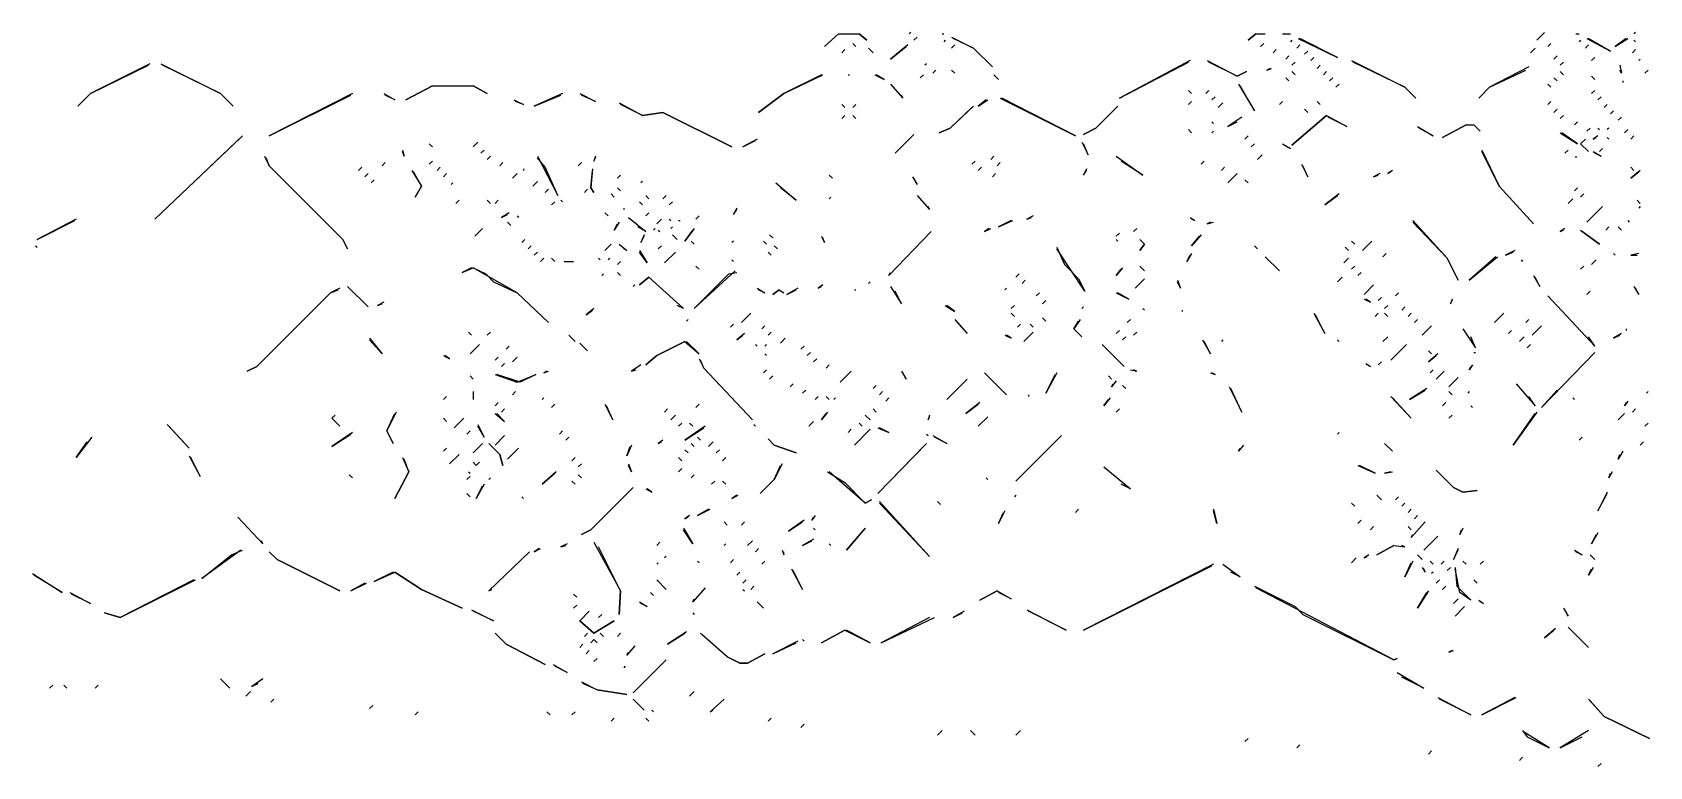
# Model space of a CAD drawing. Extents: x 1 to 2775, y -31 to 2075.
# Drawn here: x 231.5 to 403.3, y 1996.8 to 2074.8 of the extents above; entities that cross this region are included whole.
import ezdxf

# ---------------------------------------------------------------- set-up
doc = ezdxf.new("R2010")
doc.units = 0
doc.layers.add('LINEWORK', color=4, linetype='CONTINUOUS')

msp = doc.modelspace()

# ---------------------------------------------------------------- linework, layer by layer
at = {"layer": 'LINEWORK'}
for points in [[(317.1667, 2074.6667), (315.6667, 2073.3333), (317.1667, 2074.6667), (319.3333, 2074.6667), (320.1667, 2074), (319.3333, 2074.6667)], [(324.8333, 2074.8333), (324.6667, 2074.6667)], [(325.5, 2074.3333), (325.1667, 2074)], [(328.1667, 2074.6667), (328.3333, 2074.6667)], [(329.1667, 2074.3333), (331.5, 2073.1667), (333.5, 2071.1667), (331.5, 2073.1667), (329.3333, 2074.1667)], [(361.5, 2074.6667), (360.6667, 2074), (361.5, 2074.6667), (362.5, 2074.6667)], [(364.3333, 2074.6667), (365.1667, 2074.6667)], [(366, 2074.1667), (370.1667, 2072.1667), (366.1667, 2074.1667)], [(392.1667, 2074.8333), (391.3333, 2074)], [(395.5, 2074.6667), (395.8333, 2074.6667)], [(396.6667, 2074.1667), (399.1667, 2072.8333), (396.8333, 2074.1667)], [(400.8333, 2074.1667), (399.6667, 2073.3333), (401, 2074.1667)], [(401.8333, 2074.8333), (401.6667, 2074.6667)], [(317.8333, 2073), (317.5, 2072.6667)], [(318.6667, 2073.6667), (319, 2073.3333)], [(320.3333, 2073.1667), (320.8333, 2072.6667)], [(324.5, 2073.5), (322.6667, 2072), (324.3333, 2073.3333)], [(328.5, 2074), (328.3333, 2073.8333)], [(329.5, 2073.5), (329.1667, 2073.1667)], [(362.3333, 2073.6667), (362, 2073.3333)], [(363.6667, 2073), (363.3333, 2072.6667)], [(365, 2072.3333), (364.6667, 2072)], [(365.3333, 2074), (365.1667, 2073.8333)], [(366.1667, 2073.5), (365.8333, 2073.1667)], [(367, 2072.8333), (366.6667, 2072.5)], [(391.1667, 2073.1667), (390.6667, 2072.6667)], [(392.8333, 2073.6667), (392.5, 2073.3333)], [(393.5, 2072.3333), (393.1667, 2072)], [(396, 2074), (395.8333, 2073.8333)], [(396.8333, 2073.5), (396.5, 2073.1667)], [(401.8333, 2073), (401.5, 2072.6667)], [(401.6667, 2074), (401.8333, 2073.8333)], [(244, 2071.5), (237.6667, 2068.3333), (236.3333, 2067), (237.6667, 2068.3333), (243.8333, 2071.3333)], [(245.1667, 2071.5), (251.5, 2068.3333), (252.8333, 2067), (251.5, 2068.3333), (245.3333, 2071.3333)], [(326.5, 2071.5), (326.3333, 2071.3333)], [(327.5, 2070.8333), (327.1667, 2070.5)], [(329.1667, 2070.8333), (329.5, 2070.5)], [(354.5, 2071.8333), (347, 2067.8333), (354.3333, 2071.6667)], [(356.3333, 2071.8333), (359.5, 2070.1667), (360.5, 2070.6667), (359.5, 2070.1667), (356.5, 2071.6667)], [(363, 2071), (362.6667, 2070.8333), (363.1667, 2071)], [(365.6667, 2071.6667), (365.3333, 2071.3333)], [(365.3333, 2070.6667), (365.6667, 2070.3333)], [(367.6667, 2072.1667), (367.3333, 2071.8333)], [(368.3333, 2071.3333), (368, 2071)], [(369, 2070.6667), (368.6667, 2070.3333)], [(371.6667, 2071.8333), (377.3333, 2069), (378.5, 2067.8333), (377.3333, 2069), (371.8333, 2071.6667)], [(390.5, 2071.1667), (386.3333, 2069), (385.1667, 2067.8333), (386.3333, 2069), (390.1667, 2070.8333)], [(394.1667, 2071.6667), (393.8333, 2071.3333)], [(393.8333, 2070.6667), (394.1667, 2070.3333)], [(397.5, 2072.1667), (397.1667, 2071.8333)], [(400.1667, 2071.3333), (400.3333, 2070.5), (400.1667, 2070.8333)], [(402.3333, 2072), (402.1667, 2071.8333)], [(403.1667, 2070.8333), (402.8333, 2070.5)], [(274, 2069.1667), (271.1667, 2067.6667), (274, 2069.1667), (278.3333, 2069.1667), (279.8333, 2068.3333), (278.3333, 2069.1667)], [(315.3333, 2070.3333), (311.3333, 2068.3333), (308.6667, 2066.3333), (311.3333, 2068.3333), (315.5, 2070.3333)], [(318.1667, 2070.3333), (318.3333, 2070.3333)], [(321, 2070.3333), (322, 2069.8333), (321.1667, 2070.3333)], [(322.6667, 2069.3333), (324, 2067.8333), (323.8333, 2068.1667)], [(326.1667, 2070.3333), (325.8333, 2070)], [(333.6667, 2070.3333), (334.1667, 2069.8333)], [(359.6667, 2069.3333), (361.3333, 2066.5), (359.8333, 2069.1667)], [(364.6667, 2070), (365, 2069.6667)], [(369.6667, 2070), (369.3333, 2069.6667)], [(370.3333, 2069.3333), (370, 2069)], [(392.5, 2069.3333), (392.8333, 2069)], [(393.1667, 2070), (393.5, 2069.6667)], [(397.1667, 2070.1667), (397.5, 2069.8333)], [(400.5, 2069.6667), (400.5, 2069.5)], [(265.5, 2068.3333), (256.6667, 2063.8333), (265.3333, 2068.1667)], [(268.8333, 2068.3333), (270, 2067.6667), (269, 2068.1667)], [(282.6667, 2067.6667), (283.6667, 2067.1667), (282.8333, 2067.5)], [(287.8333, 2068.3333), (284.8333, 2067), (287.6667, 2068.1667)], [(289.6667, 2068.3333), (291.3333, 2067.5), (289.8333, 2068.1667)], [(293.8333, 2067.3333), (296.3333, 2066), (298.5, 2066.3333), (305.8333, 2062.6667), (298.5, 2066.3333), (296.3333, 2066), (294, 2067.1667)], [(317.5, 2067.1667), (317.8333, 2066.8333)], [(319, 2067.1667), (318.6667, 2066.8333)], [(332.8333, 2067.6667), (332, 2067), (333, 2067.6667)], [(334.3333, 2067.8333), (342.3333, 2063.8333), (334.5, 2067.8333)], [(354.3333, 2068.6667), (354.6667, 2068.3333)], [(354.6667, 2067.5), (354.3333, 2067.1667)], [(356.5, 2068.6667), (356.1667, 2068.3333)], [(357.1667, 2068), (356.8333, 2067.6667)], [(358, 2067.3333), (357.5, 2066.8333)], [(364.3333, 2067.5), (364, 2067.1667)], [(368, 2067.5), (368.3333, 2067.1667)], [(392.8333, 2067.5), (392.5, 2067.1667)], [(397.5, 2068.6667), (397.1667, 2068.3333)], [(398.1667, 2068), (397.8333, 2067.6667)], [(398.8333, 2067.1667), (398.5, 2066.8333)], [(317.8333, 2066), (317.5, 2065.6667)], [(318.6667, 2066), (319, 2065.6667)], [(331.5, 2067), (329, 2064.6667), (327.8333, 2064.1667), (329, 2064.6667), (331.3333, 2066.8333)], [(346.8333, 2067), (344.5, 2064.6667), (343.1667, 2064), (344.5, 2064.6667)], [(360, 2065.8333), (358.5, 2064.8333), (359.5, 2065.3333)], [(369, 2066), (365.3333, 2062.8333), (369, 2066), (371.1667, 2064.8333), (369.1667, 2065.8333)], [(366.6667, 2066.6667), (367, 2066.3333)], [(393.5, 2066.6667), (393.1667, 2066.3333)], [(394.1667, 2066), (393.8333, 2065.6667)], [(399.5, 2066.5), (399.1667, 2066.1667)], [(400.3333, 2065.8333), (400, 2065.5)], [(253.8333, 2063.8333), (244.5, 2055), (253.6667, 2063.6667)], [(325.1667, 2064), (323.1667, 2062)], [(354.3333, 2064.5), (354.6667, 2064.1667)], [(356.8333, 2065.3333), (357, 2065.1667)], [(357, 2064.3333), (356.8333, 2064.1667)], [(360.6667, 2063.8333), (360.3333, 2063.5)], [(378.6667, 2064.8333), (380.3333, 2063.8333), (378.8333, 2064.6667)], [(383.8333, 2065), (381.3333, 2063.6667), (383.8333, 2065), (384.6667, 2065), (385.3333, 2064.3333), (384.6667, 2065)], [(393.8333, 2064.1667), (395.6667, 2063), (394, 2064.1667)], [(395.6667, 2065.3333), (395.3333, 2065)], [(397, 2064.6667), (396.6667, 2064.3333)], [(397.8333, 2063.8333), (397.3333, 2063.5), (397.6667, 2063.6667)], [(397.8333, 2064.6667), (398, 2064.5)], [(399, 2064.6667), (398.8333, 2064.5)], [(401, 2064.5), (400.6667, 2064.1667)], [(401.6667, 2063.8333), (401.3333, 2063.5)], [(270.8333, 2062.3333), (271, 2061.6667), (270.8333, 2062.1667)], [(273.6667, 2063), (274, 2062.6667)], [(278.8333, 2063.1667), (278.3333, 2062.6667)], [(279.5, 2062.3333), (279.1667, 2062)], [(308.5, 2063.5), (307, 2062.6667), (308.3333, 2063.3333)], [(343, 2063.1667), (343.6667, 2061.8333), (343.1667, 2063)], [(361.3333, 2063), (361, 2062.6667)], [(364.3333, 2063), (365.1667, 2062.5), (364.5, 2062.8333)], [(385.5, 2062.3333), (387.3333, 2058.5), (391, 2054.5), (387.3333, 2058.5), (385.5, 2062.1667)], [(394.6667, 2062.3333), (394.3333, 2062)], [(396.5, 2063.5), (396, 2063), (396.8333, 2062.1667), (396, 2063)], [(397.3333, 2062.1667), (398.1667, 2061.6667), (397.5, 2062)], [(398.3333, 2062.5), (398, 2062.1667)], [(398.8333, 2063.6667), (399, 2063.5)], [(256.1667, 2061.6667), (256.6667, 2060.6667), (264.5, 2052.8333), (265, 2051.8333), (264.5, 2052.8333), (256.6667, 2060.6667), (256.3333, 2061.5)], [(266.5, 2060.5), (266.1667, 2060.1667)], [(269, 2061), (268.6667, 2060.6667)], [(274, 2061.1667), (273.6667, 2060.8333)], [(274.8333, 2060.5), (274.5, 2060.1667)], [(280.1667, 2061.6667), (279.8333, 2061.3333)], [(281.5, 2061), (281.1667, 2060.6667)], [(283.6667, 2060.3333), (283.6667, 2060.1667)], [(285.1667, 2061.6667), (287.3333, 2057.5), (286, 2060.5), (285.1667, 2061.5)], [(289.8333, 2061), (289.5, 2060.6667)], [(291, 2060.3333), (290.8333, 2058.3333), (291.1667, 2057.8333), (290.8333, 2058.3333), (291, 2060.1667)], [(291.3333, 2061.6667), (291.1667, 2061.1667), (291.3333, 2061.5)], [(331.6667, 2061.1667), (331.3333, 2060.8333)], [(332.3333, 2060.5), (332, 2060.1667)], [(333.6667, 2061.6667), (333.3333, 2061.3333)], [(334.3333, 2061), (334, 2060.6667)], [(343.5, 2060.3333), (343.1667, 2059.6667), (343.5, 2060.1667)], [(346.6667, 2061.6667), (349.5, 2059.6667), (347.1667, 2061.1667)], [(356, 2061.1667), (355.6667, 2060.8333)], [(358.1667, 2060.5), (357.8333, 2060.1667)], [(362.1667, 2061.8333), (361.6667, 2061.3333)], [(366.3333, 2060.8333), (367, 2059.5), (366.5, 2060.6667)], [(395.5, 2061.6667), (395.5, 2061.5)], [(401.3333, 2060.5), (401.6667, 2060.1667)], [(267.1667, 2059.8333), (266.8333, 2059.5)], [(267.8333, 2059.1667), (267.5, 2058.8333)], [(271.8333, 2060.1667), (272.8333, 2058.5), (272.1667, 2057.3333), (272.8333, 2058.5), (272, 2060)], [(275.5, 2059.8333), (275.1667, 2059.5)], [(276.1667, 2058.8333), (276, 2058.6667)], [(283, 2059.8333), (282.5, 2059.3333)], [(285.1667, 2059), (284.6667, 2058.5)], [(294, 2059.6667), (293.6667, 2059.3333)], [(296.3333, 2059), (296.1667, 2058.8333)], [(310.5, 2058.8333), (312.6667, 2057), (311, 2058.3333)], [(316.1667, 2059.6667), (316.5, 2059.3333)], [(325, 2059.5), (325.5, 2058.6667), (325.1667, 2059.3333)], [(333.8333, 2059.8333), (333.5, 2059.5)], [(359.5, 2059.8333), (358.5, 2058.8333)], [(360.3333, 2059.1667), (360.6667, 2058.8333)], [(374.6667, 2059.8333), (374, 2059.5), (374.5, 2059.6667)], [(376, 2060.1667), (375.5, 2059.8333), (375.8333, 2060)], [(402.3333, 2060.1667), (401.3333, 2059.3333), (402.1667, 2060)], [(276.8333, 2057), (276.5, 2056.6667)], [(279.8333, 2057), (280.1667, 2056.6667)], [(281, 2057), (280.6667, 2056.6667)], [(286.3333, 2058.1667), (286, 2057.8333)], [(287.6667, 2057), (287.8333, 2056.8333)], [(290.5, 2058.1667), (290.1667, 2057.8333)], [(293, 2057.6667), (293.3333, 2057.3333)], [(293.6667, 2058.3333), (294, 2058)], [(296.6667, 2057.5), (297, 2057.1667)], [(298.8333, 2057.5), (298.5, 2057.1667)], [(316.3333, 2057.3333), (316.1667, 2057.1667)], [(325.5, 2057.5), (326.8333, 2056), (326.6667, 2056.3333)], [(370.3333, 2057.6667), (368.8333, 2056.5), (370.1667, 2057.5)], [(395.1667, 2057.1667), (394.6667, 2056.6667)], [(395.6667, 2058.3333), (395.3333, 2058)], [(396.3333, 2057.6667), (396, 2057.3333)], [(402, 2057), (402.3333, 2056.6667)], [(282.1667, 2055.6667), (281.3333, 2055.1667), (282, 2055.5)], [(283, 2055.3333), (283.1667, 2055.1667)], [(287, 2056.8333), (286.6667, 2056.5)], [(292.3333, 2055.6667), (292.6667, 2055.3333)], [(294.3333, 2056.1667), (294.3333, 2056)], [(294.8333, 2055.1667), (296.6667, 2053.6667), (295.8333, 2054.1667)], [(296, 2056.8333), (296.3333, 2056.5)], [(297, 2055.6667), (296.6667, 2055.3333)], [(299.5, 2056.8333), (299.1667, 2056.5)], [(302.3333, 2055.3333), (302, 2055)], [(306.3333, 2056.1667), (306, 2055.5), (306.3333, 2056)], [(337.8333, 2055.3333), (337.1667, 2055), (337.6667, 2055.1667)], [(354.5, 2055.1667), (355, 2054.8333), (354.6667, 2055)], [(398.3333, 2056.3333), (396.6667, 2054.6667)], [(402.3333, 2056.3333), (402.1667, 2056.1667)], [(236.1667, 2055), (232, 2052.8333), (236, 2054.8333)], [(279.3333, 2054), (278.5, 2053.1667)], [(282, 2054.6667), (282.3333, 2054.3333)], [(293.8333, 2054.6667), (293.3333, 2053.8333), (293.6667, 2054.5)], [(297.6667, 2054), (297.5, 2053.8333)], [(298.3333, 2055), (297.8333, 2054.5)], [(298, 2053.8333), (298.1667, 2053.6667)], [(299.1667, 2055), (299.3333, 2054.8333)], [(299.5, 2054.1667), (299.3333, 2054)], [(300.1667, 2054.8333), (300.3333, 2054.8333)], [(301.8333, 2054), (300.8333, 2052.6667), (301.6667, 2053.8333)], [(327, 2053.6667), (322.5, 2049), (322.6667, 2049.3333)], [(333.1667, 2054), (332.6667, 2053.6667), (333.3333, 2054)], [(335.5, 2054.8333), (334.1667, 2054.1667), (335.6667, 2054.8333)], [(347, 2053.5), (346.6667, 2053.1667)], [(348.8333, 2054), (348.5, 2053.6667)], [(356.6667, 2054.6667), (356.3333, 2054.5), (357, 2054.6667)], [(378.1667, 2054.8333), (381.8333, 2050.8333), (383, 2048.5), (381.8333, 2050.8333), (378.1667, 2054.6667)], [(394.3333, 2054), (393.8333, 2053.6667), (394.1667, 2053.8333)], [(396, 2053.8333), (398, 2052.3333), (396.1667, 2053.6667)], [(399, 2054.1667), (398.6667, 2053.8333)], [(400, 2054.1667), (400.3333, 2053.8333)], [(401, 2054.8333), (401.1667, 2054.6667)], [(231.8333, 2052.1667), (232, 2052)], [(283.8333, 2052.8333), (283.5, 2052.5)], [(284.5, 2052.1667), (284.1667, 2051.8333)], [(293, 2052.3333), (292.3333, 2051.6667)], [(293.8333, 2052.3333), (294.6667, 2051.6667), (294.3333, 2051.8333)], [(296.5, 2053.3333), (296.1667, 2052.5), (296.5, 2053.1667)], [(298.3333, 2052.1667), (298, 2051.8333)], [(299.5, 2053.3333), (300, 2052.8333)], [(301.5, 2052.6667), (301.8333, 2052.3333)], [(306, 2052.6667), (305.8333, 2052.5)], [(309.1667, 2052.6667), (309.5, 2052.3333)], [(309.8333, 2053.3333), (310.1667, 2053)], [(310.3333, 2052.1667), (310.6667, 2051.8333)], [(315.3333, 2053.1667), (315.6667, 2052.5), (315.5, 2053)], [(340.3333, 2052), (341.1667, 2050.1667), (342.6667, 2048.6667), (343.3333, 2047.3333), (340.3333, 2051.8333)], [(346.6667, 2052.8333), (346.8333, 2052.6667)], [(349.1667, 2052.8333), (349.6667, 2052.3333), (349.1667, 2051.6667), (349.6667, 2052.3333)], [(355.6667, 2053.3333), (354.6667, 2052.1667), (355.5, 2053.1667)], [(361.3333, 2052.1667), (361.6667, 2051.8333)], [(371, 2052), (371.3333, 2051.6667)], [(371.6667, 2052.6667), (372, 2052.3333)], [(373.8333, 2052.6667), (372.8333, 2051.6667)], [(285.1667, 2051.5), (284.8333, 2051.1667)], [(285.8333, 2050.8333), (285.5, 2050.5)], [(286.6667, 2050.8333), (287, 2050.5)], [(288, 2050.5), (289, 2050.5)], [(291.6667, 2050.8333), (291.8333, 2050.6667)], [(292.8333, 2050.8333), (292.6667, 2050.6667)], [(294, 2050.5), (293.6667, 2050.1667)], [(296, 2051.6667), (296.8333, 2050.3333), (296, 2051.5)], [(299.8333, 2051.5), (298.6667, 2050.3333)], [(302, 2050), (302.3333, 2049.6667)], [(305.8333, 2050.6667), (306, 2050.5)], [(309.6667, 2051.5), (310, 2051.1667)], [(349.1667, 2050), (349.6667, 2049.5)], [(354.6667, 2051.3333), (354.1667, 2050.5), (354.5, 2051.1667)], [(362.5, 2051), (364, 2049.5)], [(371.3333, 2050.8333), (370.8333, 2050.3333)], [(372, 2050), (371.6667, 2049.6667)], [(375.3333, 2051.3333), (375, 2051)], [(387, 2051), (384.1667, 2048.5), (387.1667, 2051)], [(389, 2051.6667), (388, 2051.1667), (388.8333, 2051.5)], [(389.6667, 2050.6667), (389.8333, 2050.5)], [(396.3333, 2050), (396, 2049.6667)], [(397.6667, 2050.6667), (397.1667, 2050.1667)], [(399.5, 2051.3333), (399.6667, 2051.1667)], [(402.1667, 2051.3333), (401.3333, 2051.1667), (402, 2051.1667)], [(278.1667, 2049.8333), (277.1667, 2049.3333), (278.3333, 2049.8333), (279.6667, 2049.1667), (280.5, 2048.3333), (283, 2047.1667), (286.3333, 2044), (283, 2047.1667), (278.3333, 2049.8333)], [(292.1667, 2049.1667), (292, 2049)], [(293.6667, 2049.3333), (294, 2049)], [(297, 2048.8333), (296, 2048), (297, 2048.8333), (300.6667, 2045.5), (300, 2045.8333)], [(306.1667, 2049.5), (301.8333, 2045.5), (305.5, 2049.1667), (306.3333, 2049.3333)], [(320.5, 2048.3333), (320.3333, 2048.1667)], [(336.3333, 2049.1667), (336, 2048.8333)], [(337, 2048.5), (336.6667, 2048.1667)], [(347.3333, 2049.8333), (346.6667, 2049), (347.1667, 2049.6667)], [(349.6667, 2048.6667), (348.6667, 2047.6667)], [(353.1667, 2048.5), (353.5, 2047.6667), (353.1667, 2048.3333)], [(370.6667, 2048.8333), (370.1667, 2048.3333)], [(372.6667, 2049.3333), (372.3333, 2049)], [(391, 2049), (391.6667, 2047.8333), (391.1667, 2048.8333)], [(264.1667, 2047.6667), (263.1667, 2047.1667), (255.3333, 2039.3333), (254.3333, 2038.8333), (255.3333, 2039.3333), (263.1667, 2047.1667), (264, 2047.5)], [(265, 2047.8333), (267.1667, 2045.6667)], [(295.5, 2048), (295.3333, 2047.8333)], [(308.5, 2047.6667), (309.3333, 2047.1667), (308.6667, 2047.5)], [(310.8333, 2047.5), (310.1667, 2047), (310.8333, 2047.5), (311.3333, 2047.1667), (311, 2047.3333)], [(312.8333, 2047.6667), (311.6667, 2047), (312.6667, 2047.5)], [(315.5, 2048), (315, 2047.6667), (315.3333, 2047.8333)], [(318.8333, 2047.5), (319, 2047.5)], [(322.6667, 2047.8333), (323.8333, 2046), (323.1667, 2047.3333)], [(335, 2047.6667), (334.8333, 2047.5)], [(338.5, 2047.1667), (338.1667, 2046.8333)], [(346.6667, 2047.1667), (348, 2046.5), (346.8333, 2047.1667)], [(374, 2048), (373, 2047)], [(374.8333, 2046.6667), (374.5, 2046.3333)], [(376.6667, 2047.1667), (376.3333, 2046.8333)], [(392.5, 2046.8333), (397.5, 2041.5), (396.8333, 2042.5)], [(397, 2047.3333), (396.6667, 2047)], [(401.6667, 2047.8333), (402.1667, 2047), (401.8333, 2047.6667)], [(268.8333, 2046.1667), (268.1667, 2045.8333), (268.6667, 2046)], [(291.1667, 2045.5), (290.3333, 2044.8333), (291, 2045.3333)], [(307.8333, 2045), (306.8333, 2044)], [(328.5, 2045.8333), (329.5, 2045.1667), (328.6667, 2045.8333)], [(335.8333, 2045.8333), (335.5, 2045.5)], [(335.5, 2045), (335.8333, 2044.6667)], [(339.1667, 2046.3333), (338.8333, 2046)], [(343.1667, 2045.6667), (343, 2045.5)], [(349.5, 2045.5), (349.6667, 2045.3333)], [(353.6667, 2045.3333), (353.6667, 2045.1667)], [(367.6667, 2045), (368.8333, 2042.8333), (367.8333, 2044.8333)], [(373, 2046.5), (373.6667, 2046.1667), (373.1667, 2046.5)], [(374.5, 2045), (374.1667, 2044.6667)], [(375.5, 2045.8333), (375.1667, 2045.5)], [(375.1667, 2045), (375.5, 2044.6667)], [(377.3333, 2045.6667), (377, 2045.3333)], [(378, 2045), (377.6667, 2044.6667)], [(382.3333, 2046.5), (382.1667, 2046), (382.3333, 2046.3333)], [(387.8333, 2045), (386.8333, 2044)], [(301.1667, 2044.3333), (301, 2044.1667)], [(306, 2043.8333), (305.6667, 2043.5)], [(309.3333, 2043.6667), (309, 2043.3333)], [(329.5, 2044.3333), (330.8333, 2042.8333), (329.6667, 2044.1667)], [(336.5, 2043.8333), (336.1667, 2043.5)], [(337.5, 2043.8333), (337.8333, 2043.5)], [(338.8333, 2044.5), (339.1667, 2044.1667)], [(342.8333, 2044.3333), (342.1667, 2043.3333), (343, 2042.5), (342.1667, 2043.3333), (342.6667, 2044.1667)], [(347, 2043.1667), (346.6667, 2042.8333)], [(348.1667, 2044.3333), (347.8333, 2044)], [(378.6667, 2044.3333), (378.3333, 2044)], [(380.1667, 2043.6667), (379.1667, 2042.6667)], [(383.5, 2043.3333), (384.8333, 2041.3333), (384.3333, 2042.5)], [(388.6667, 2043.1667), (388.3333, 2042.8333)], [(390.5, 2044.3333), (390.1667, 2044)], [(391.8333, 2043.6667), (390.8333, 2042.6667)], [(400.8333, 2043.3333), (400.8333, 2043.1667)], [(267.3333, 2042.3333), (268.6667, 2040.6667), (267.3333, 2042.1667)], [(277.8333, 2043), (278.1667, 2042.6667)], [(279, 2041.6667), (278, 2040.6667)], [(280.1667, 2043), (279.8333, 2042.6667)], [(282.1667, 2041.5), (281.8333, 2041.1667)], [(288.5, 2042.6667), (289.1667, 2042)], [(289.6667, 2041.8333), (290.5, 2041)], [(300.8333, 2042), (297.8333, 2040.5), (296.6667, 2039.5), (297.8333, 2040.5), (300.8333, 2042), (302.3333, 2040.6667), (301, 2042)], [(307.1667, 2042.8333), (306.3333, 2042.1667), (307, 2042.6667)], [(308.3333, 2041.6667), (308.5, 2041.5)], [(309.5, 2041.6667), (309.3333, 2041.5)], [(310, 2043), (309.6667, 2042.6667)], [(311.5, 2042.3333), (311, 2041.8333)], [(313.5, 2041.5), (313.1667, 2041.1667)], [(334.8333, 2042.6667), (335.5, 2042.3333), (335, 2042.6667)], [(337.8333, 2043), (336.8333, 2042)], [(345.1667, 2041.6667), (347.5, 2039.3333)], [(347.6667, 2042.5), (347.3333, 2042.1667)], [(348.8333, 2043), (348.5, 2042.6667)], [(355.8333, 2042.1667), (356.6667, 2040.6667), (356, 2042)], [(358, 2042.1667), (357.8333, 2042)], [(370.1667, 2042.1667), (370.3333, 2042)], [(375.5, 2042.5), (375, 2042)], [(377.5, 2041.6667), (375.8333, 2040)], [(390, 2042.5), (389.5, 2042)], [(390.6667, 2041.6667), (390.3333, 2041.3333)], [(400.3333, 2042.8333), (399.5, 2042.3333), (400.1667, 2042.6667)], [(275.1667, 2040.5), (275.8333, 2040.1667), (275.3333, 2040.5)], [(281, 2040.3333), (280.6667, 2040)], [(281.6667, 2039.6667), (281.3333, 2039.3333)], [(283, 2040.3333), (282.5, 2039.8333)], [(302.3333, 2040.1667), (302.8333, 2039.1667), (308, 2033.6667), (302.8333, 2039.1667), (302.5, 2040)], [(309.3333, 2040.6667), (309.5, 2040.5)], [(314.1667, 2040.8333), (313.8333, 2040.5)], [(314.8333, 2040.1667), (314.5, 2039.8333)], [(373.1667, 2039.6667), (373.6667, 2039.3333), (373.3333, 2039.5)], [(374.8333, 2039.8333), (374.5, 2039.5)], [(379.8333, 2041), (380.1667, 2040.6667)], [(380.8333, 2040.6667), (379.8333, 2039.8333), (380.6667, 2040.5)], [(384.6667, 2040.8333), (384.8333, 2040.8333)], [(397.5, 2040.8333), (391.8333, 2035), (393.5, 2036.8333)], [(278, 2038.3333), (278.3333, 2038)], [(280.6667, 2038.5), (283, 2037.6667), (285, 2038.5), (283.3333, 2037.6667), (280.8333, 2038.5)], [(286.1667, 2038.8333), (285.8333, 2038.6667), (286.3333, 2038.8333)], [(296.1667, 2039.5), (295.1667, 2038.8333), (295.6667, 2039)], [(309.5, 2039), (309.1667, 2038.6667)], [(310.1667, 2038.3333), (309.8333, 2038)], [(316.1667, 2039.5), (315.8333, 2039.1667)], [(318.5, 2038.8333), (317.3333, 2037.6667)], [(323.8333, 2038.8333), (324.3333, 2038), (324, 2038.6667)], [(330.8333, 2038), (328.6667, 2035.8333)], [(332.6667, 2038.6667), (335, 2036.3333), (332.8333, 2038.5)], [(340.3333, 2038.6667), (339.1667, 2036.5), (340.1667, 2038.5)], [(345.8333, 2038.3333), (346.1667, 2038)], [(348.1667, 2039), (348.8333, 2038.8333), (348.5, 2039)], [(356.6667, 2038.6667), (357.1667, 2038.5), (356.8333, 2038.6667)], [(380.3333, 2039), (380, 2038.6667)], [(381.5, 2038.8333), (380.6667, 2038)], [(383, 2038.1667), (382, 2037.1667)], [(384.5, 2039.5), (384.1667, 2039), (384.3333, 2039.3333)], [(278.3333, 2036.6667), (278.3333, 2035.8333)], [(282.8333, 2036.6667), (282.5, 2036.3333)], [(312.3333, 2037.5), (312, 2037.1667)], [(313.6667, 2036.8333), (313.3333, 2036.5)], [(321.1667, 2037.3333), (320.8333, 2037)], [(321.8333, 2036.6667), (321.5, 2036.3333)], [(337.3333, 2036.3333), (337.3333, 2036.1667)], [(346.6667, 2037.8333), (346.1667, 2037.1667), (346.3333, 2037.5)], [(347.3333, 2037.3333), (347.6667, 2037)], [(358.6667, 2037.1667), (360, 2034.5), (358.8333, 2037)], [(379.6667, 2037), (377.8333, 2035.8333), (379.5, 2036.8333)], [(382, 2036.6667), (382.3333, 2036.3333)], [(384.1667, 2036.6667), (384, 2036.5)], [(389.1667, 2037.5), (391.1667, 2035.1667), (390.5, 2036.1667)], [(403.1667, 2036.6667), (403, 2036.5)], [(275.5, 2036.1667), (275.1667, 2035.8333)], [(281, 2035.5), (280.6667, 2035.1667)], [(281.6667, 2034.8333), (281.3333, 2034.5)], [(285.8333, 2036), (285.6667, 2035.8333)], [(287, 2035.3333), (286.6667, 2035)], [(292.3333, 2035.3333), (293.1667, 2033.6667), (292.5, 2035.1667)], [(299, 2034.8333), (298.6667, 2034.5)], [(302.3333, 2035.3333), (302, 2035)], [(315, 2036.1667), (314.6667, 2035.8333)], [(315.8333, 2036.1667), (316.1667, 2035.8333)], [(316.8333, 2036), (316.6667, 2035.8333)], [(320.8333, 2034.8333), (321.1667, 2034.5)], [(322.5, 2036), (322.1667, 2035.6667)], [(332.1667, 2035.5), (330.6667, 2034.3333), (332, 2035.3333)], [(346, 2036), (345.3333, 2035.1667), (345.8333, 2035.8333)], [(347, 2034.8333), (346.6667, 2034.5)], [(375.8333, 2036.1667), (378, 2033.8333), (376, 2036)], [(381.6667, 2035.5), (381.3333, 2035.1667)], [(384.3333, 2035.1667), (384.5, 2035)], [(395.1667, 2036), (395.3333, 2035.8333)], [(401, 2035.6667), (400.6667, 2035.1667), (400.8333, 2035.5)], [(401.8333, 2034.8333), (401.5, 2034.5)], [(245.8333, 2033.1667), (248.1667, 2030.6667), (246, 2033)], [(263.6667, 2034.1667), (263.3333, 2033.8333), (264.1667, 2033), (263.3333, 2033.8333)], [(270.1667, 2034.5), (269.1667, 2032.5), (269.8333, 2031.1667), (269.1667, 2032.5), (270, 2034.3333)], [(275.1667, 2033.8333), (275.5, 2033.5)], [(277.3333, 2033.8333), (276.3333, 2032.8333)], [(278.8333, 2033.1667), (279.5, 2031.8333), (278.8333, 2033)], [(280.6667, 2034.3333), (281.6667, 2033.5), (280.8333, 2034.3333)], [(299.8333, 2034.1667), (299.3333, 2033.6667)], [(300.5, 2033.3333), (300.1667, 2033)], [(303, 2033), (300.8333, 2031.5), (302.8333, 2032.8333)], [(301.3333, 2033.3333), (301.6667, 2033)], [(308.1667, 2033.1667), (308.3333, 2033)], [(314.5, 2033.5), (314, 2033)], [(316, 2034.5), (315.3333, 2033.6667), (315.8333, 2034.3333)], [(319.3333, 2033.3333), (319.6667, 2033)], [(320, 2034.1667), (320.5, 2033.6667)], [(321.3333, 2032.8333), (322.5, 2032.3333), (321.5, 2032.8333)], [(326.8333, 2034.1667), (326.6667, 2033.6667), (326.8333, 2034)], [(333, 2034), (332, 2033)], [(382.3333, 2034.1667), (382, 2033.8333)], [(391.3333, 2034.5), (388.8333, 2031), (391.1667, 2034.3333)], [(400.6667, 2034.3333), (400, 2033.6667)], [(403.1667, 2033.3333), (402.8333, 2033)], [(237.8333, 2031.8333), (236.1667, 2029.6667), (237.3333, 2031.3333)], [(265.5, 2032.3333), (263.3333, 2030.8333), (265.3333, 2032.1667)], [(278, 2032.5), (277.6667, 2032.1667)], [(279.3333, 2031.1667), (278.3333, 2030.1667)], [(280, 2031.1667), (281.1667, 2030), (281.5, 2028.8333), (281.1667, 2030)], [(281.6667, 2032), (280.6667, 2031)], [(287.8333, 2032.5), (287.5, 2032.1667)], [(288.5, 2031.8333), (288.1667, 2031.5)], [(298.5, 2031.5), (298, 2031.1667), (298.3333, 2031.3333)], [(301.5, 2031.1667), (301.8333, 2030.8333)], [(302.1667, 2031.8333), (302.5, 2031.5)], [(303.8333, 2031.3333), (303.3333, 2030.8333)], [(309.6667, 2031.6667), (310.3333, 2031), (312.6667, 2030.1667), (310.3333, 2031)], [(318.5, 2032.6667), (318.1667, 2032.3333)], [(320.5, 2032.6667), (318.8333, 2031)], [(326.5, 2031.1667), (321.3333, 2025.8333), (326.3333, 2031)], [(326.5, 2032.1667), (326.6667, 2032)], [(327.1667, 2032), (328.6667, 2031.1667), (327.3333, 2031.8333)], [(340.8333, 2032), (336, 2027.1667)], [(370.3333, 2032.3333), (370.1667, 2032.1667)], [(375.1667, 2031.1667), (376, 2030.3333)], [(396.1667, 2031.8333), (395.8333, 2031.5)], [(402.6667, 2031.3333), (402.3333, 2031)], [(248.1667, 2029.8333), (249.3333, 2027.6667), (248.3333, 2029.6667)], [(270.8333, 2029.6667), (271.5, 2028.1667), (270, 2025.3333), (271.5, 2028.1667), (271, 2029.5)], [(275.5, 2030.6667), (275.1667, 2030.3333)], [(276.8333, 2030), (275.8333, 2029)], [(283.1667, 2030.6667), (282, 2029.5)], [(289.1667, 2029.6667), (288.8333, 2029.3333)], [(295.1667, 2031), (294.6667, 2029.8333), (295, 2030.8333)], [(300.1667, 2029.6667), (300.5, 2029.3333)], [(300.8333, 2030.5), (301.1667, 2030.1667)], [(304.5, 2030.5), (304.1667, 2030.1667)], [(305.1667, 2029.6667), (304.8333, 2029.3333)], [(360.1667, 2031), (359.6667, 2030.3333), (359.8333, 2030.6667)], [(400.5, 2030.3333), (400, 2029.5), (400.1667, 2030)], [(265.1667, 2027.8333), (265.5, 2027.5)], [(278, 2027.6667), (277.6667, 2027.3333)], [(277.8333, 2028.1667), (278, 2028)], [(278.3333, 2029.1667), (278.6667, 2028.8333), (279, 2029.1667), (278.6667, 2028.8333)], [(287.1667, 2028.1667), (285.6667, 2026.8333), (287, 2028)], [(289.8333, 2029), (289.5, 2028.6667)], [(289.5, 2027.8333), (289.8333, 2027.5)], [(294.8333, 2029), (295.1667, 2028.1667), (294.8333, 2028.8333)], [(300.5, 2028.5), (300.1667, 2028.1667)], [(301.8333, 2027.8333), (301.5, 2027.5)], [(311.1667, 2029), (310.3333, 2027.3333), (308.8333, 2025.8333), (310.3333, 2027.3333), (311, 2028.8333)], [(316, 2028.1667), (317.8333, 2027), (320, 2024.8333), (320.6667, 2025.1667), (320, 2024.8333), (316.1667, 2028.1667)], [(345.3333, 2028.6667), (348.1667, 2026.3333), (347.1667, 2026.8333)], [(372.3333, 2028.8333), (374.1667, 2028), (372.5, 2028.8333)], [(375.8333, 2028.1667), (375.1667, 2028), (376, 2028.1667)], [(380.6667, 2028.3333), (382.5, 2026.5), (383.5, 2026), (385, 2026.1667), (383.5, 2026), (382.5, 2026.5)], [(399.3333, 2028.1667), (399, 2027.5), (399.1667, 2028)], [(279.5, 2026.8333), (278.6667, 2025.3333), (279.3333, 2026.6667)], [(280.1667, 2027.5), (280, 2027.3333)], [(288.8333, 2027.1667), (289.1667, 2026.8333)], [(295.3333, 2026.5), (290.8333, 2022), (289.8333, 2021.5), (290.8333, 2022)], [(296.6667, 2026.3333), (297.3333, 2026), (296.8333, 2026.3333)], [(304, 2027.1667), (303.6667, 2026.8333)], [(304.8333, 2027.1667), (305.1667, 2026.8333)], [(332.8333, 2027.5), (333, 2027.3333)], [(398.8333, 2026), (397.8333, 2024), (398.8333, 2025.8333)], [(277.6667, 2025.8333), (278, 2025.5)], [(283.5, 2025.5), (283.6667, 2025.3333)], [(306.3333, 2025.6667), (305.8333, 2025.3333), (306.5, 2025.6667)], [(321.5, 2025), (326.8333, 2019.1667), (321.5, 2024.8333)], [(327.6667, 2025), (328, 2024.6667)], [(336, 2025.6667), (335.8333, 2025.5)], [(371.6667, 2024.8333), (372, 2024.5)], [(374.3333, 2025.6667), (374.8333, 2025.1667)], [(376.6667, 2025.5), (376.3333, 2025.1667)], [(377.3333, 2024.8333), (377, 2024.5)], [(253.3333, 2023.3333), (256, 2020.5), (255.8333, 2020.8333)], [(301.3333, 2023.5), (300.8333, 2023.1667), (301.1667, 2023.3333)], [(303.3333, 2024.1667), (302.1667, 2023.5), (303.5, 2024.1667)], [(305, 2022.8333), (305.3333, 2022.5)], [(307.1667, 2022.8333), (306.8333, 2022.5)], [(313.5, 2023), (311.8333, 2021.8333), (313.3333, 2022.8333)], [(314.6667, 2023.5), (314.3333, 2023), (314.5, 2023.3333)], [(334.8333, 2024), (334.1667, 2022.6667), (334.6667, 2023.8333)], [(342.6667, 2024.1667), (342.3333, 2023.8333)], [(357, 2024.1667), (357.3333, 2022.6667), (357, 2024)], [(372.6667, 2023), (372.3333, 2022.6667)], [(378, 2024.1667), (377.6667, 2023.8333)], [(379.5, 2022.8333), (378, 2021.1667), (378.1667, 2021.5)], [(378.6667, 2023.5), (378.3333, 2023.1667)], [(300.6667, 2022.1667), (301.6667, 2020.5), (300.6667, 2022)], [(308, 2020.8333), (307.5, 2020.3333)], [(314.5, 2021), (313.3333, 2020.3333), (314.3333, 2020.8333)], [(314.5, 2022.1667), (314.6667, 2022)], [(320, 2022.1667), (318, 2019.8333), (319.8333, 2022)], [(374, 2022.3333), (373.6667, 2022)], [(377.6667, 2022.3333), (378, 2022)], [(380.8333, 2021.3333), (379.3333, 2019.8333)], [(383.5, 2022.1667), (383.1667, 2021.5), (383.3333, 2022)], [(397.8333, 2021.6667), (397.1667, 2020.5), (397.6667, 2021.5)], [(253.6667, 2019.8333), (249.5, 2016.8333), (252.6667, 2019.3333), (253.8333, 2019.8333)], [(256.6667, 2019.6667), (257.5, 2018.8333), (264.1667, 2015.5), (257.5, 2018.8333)], [(284.3333, 2019.6667), (280, 2015.5), (280.3333, 2015.6667)], [(285.3333, 2020), (284.8333, 2019.6667), (285.5, 2020)], [(288.3333, 2020.5), (287.6667, 2020.1667), (288.1667, 2020.3333)], [(291.1667, 2020.6667), (294, 2015.5), (293.8333, 2013), (294, 2015.5), (291.6667, 2020.1667)], [(298.1667, 2020.6667), (297.8333, 2020.3333)], [(298.8333, 2019.1667), (298.6667, 2019)], [(305.1667, 2020.5), (305, 2020.3333)], [(308.6667, 2020), (308.3333, 2019.6667)], [(311.1667, 2019.8333), (311.3333, 2019.3333), (311.3333, 2019.6667)], [(316.1667, 2020.5), (316.3333, 2020.3333)], [(373.5, 2019.3333), (373, 2019), (373.3333, 2019.1667)], [(376.1667, 2020.3333), (374.3333, 2019.3333), (376.1667, 2020.3333), (377.3333, 2020.1667), (377, 2020.3333)], [(378.6667, 2019.3333), (379.1667, 2018.8333)], [(383, 2020), (382.5, 2018.8333), (383, 2019.8333)], [(395.3333, 2019.8333), (396.1667, 2019.3333), (395.5, 2019.6667)], [(397, 2019.3333), (397.5, 2018.8333)], [(231.5, 2017.3333), (234.6667, 2015.3333), (231.6667, 2017.1667)], [(269.8333, 2017.5), (267.8333, 2016.5), (270, 2017.5), (272.8333, 2015.6667), (277.1667, 2013.6667), (272.8333, 2015.6667), (270, 2017.5)], [(298, 2018.5), (297.8333, 2018.3333)], [(302.1667, 2018.6667), (302.3333, 2018.5)], [(306, 2018.8333), (305.6667, 2018.5)], [(306.6667, 2017.5), (306.3333, 2017.1667)], [(309.3333, 2018.6667), (309, 2018.3333)], [(312.1667, 2017.8333), (313.3333, 2015.6667), (312.3333, 2017.6667)], [(357, 2018.3333), (343.1667, 2011.3333), (356.8333, 2018.1667)], [(358, 2018.3333), (359.8333, 2017), (358.8333, 2017.5)], [(372.1667, 2019), (371.6667, 2018.5)], [(378.1667, 2018.6667), (377.3333, 2017), (378, 2018.5)], [(379.1667, 2018), (379.5, 2017.5), (379.3333, 2017.8333)], [(380, 2018.6667), (380.3333, 2018.3333)], [(380.3333, 2017.5), (380.1667, 2017.3333)], [(381.5, 2018.6667), (381.1667, 2018.3333)], [(382.1667, 2018), (381.8333, 2017.6667)], [(382.6667, 2018), (382.8333, 2016), (384.3333, 2014.5), (383.1667, 2015.3333), (382.6667, 2017.8333)], [(383.5, 2018.6667), (383.8333, 2018.3333)], [(385.6667, 2018.6667), (385.3333, 2018.3333)], [(397.3333, 2018), (396.8333, 2017.1667), (397.1667, 2017.8333)], [(248.6667, 2016.6667), (240.8333, 2012.6667), (239.1667, 2013.1667), (240.8333, 2012.6667), (248.8333, 2016.6667)], [(266.8333, 2016.3333), (265.3333, 2015.5), (267, 2016.3333)], [(297.8333, 2016.6667), (298.8333, 2015.6667)], [(303, 2015.8333), (301.6667, 2014.3333), (301.8333, 2014.6667)], [(307.3333, 2016.6667), (307, 2016.3333)], [(307, 2015.6667), (307.1667, 2015.5)], [(308.1667, 2016), (307.8333, 2015.6667)], [(361.3333, 2016), (365.6667, 2013.8333), (366.5, 2013), (376.1667, 2008.1667), (376.5, 2008.3333), (376.1667, 2008.1667), (361.5, 2015.8333)], [(381, 2016.6667), (380.6667, 2016.3333)], [(381.6667, 2016), (381.3333, 2015.6667)], [(384.6667, 2016.6667), (385, 2016.3333)], [(235.5, 2015.3333), (237.6667, 2014.1667), (235.6667, 2015.1667)], [(289, 2015.1667), (289.3333, 2014.8333)], [(289.3333, 2014), (289, 2013.6667)], [(296, 2014.3333), (296.8333, 2013.8333), (296.1667, 2014.1667)], [(297.1667, 2015.3333), (297.5, 2015)], [(308.5, 2014.3333), (309.1667, 2013.6667)], [(334, 2015.5), (332.1667, 2014.5), (334, 2015.5), (335.5, 2014.6667), (334.1667, 2015.3333)], [(379.8333, 2015.5), (378.6667, 2013.6667), (379.6667, 2015.3333)], [(383, 2014.6667), (382.5, 2014.1667)], [(385.1667, 2014.5), (385.6667, 2014.1667), (385.3333, 2014.3333)], [(278.1667, 2013.5), (280.5, 2012.3333), (278.3333, 2013.3333)], [(290.6667, 2013.3333), (289.6667, 2012.3333), (291.1667, 2011), (293.3333, 2012.3333), (291.1667, 2011), (289.6667, 2012.3333)], [(292, 2013), (291.6667, 2012.6667)], [(301.6667, 2013.1667), (301.8333, 2013)], [(326.8333, 2012.6667), (321.6667, 2010), (327.3333, 2012.6667)], [(330.5, 2013.3333), (329.3333, 2012.6667), (330.3333, 2013.1667)], [(337.1667, 2013.5), (341.3333, 2011.3333), (337.3333, 2013.3333)], [(383.6667, 2013.8333), (382.6667, 2012.8333)], [(394.1667, 2013.6667), (394.6667, 2012.8333), (394.3333, 2013.5)], [(280.6667, 2011), (281.8333, 2009.8333), (286, 2007.6667), (281.8333, 2009.8333)], [(290.5, 2011), (290.1667, 2010.6667)], [(291.8333, 2011), (292.1667, 2010.6667)], [(294, 2011), (293.6667, 2010.6667)], [(301, 2011.1667), (299, 2009.8333), (300.8333, 2011)], [(302.5, 2011), (305.3333, 2008.5), (306.6667, 2007.8333), (307.5, 2007.8333), (309.3333, 2008.8333), (307.5, 2007.8333), (306.6667, 2007.8333), (305.3333, 2008.5), (302.6667, 2010.8333)], [(317.8333, 2011.3333), (315.3333, 2010), (317.8333, 2011.3333), (320.5, 2010), (318, 2011.3333)], [(393.3333, 2011.5), (392.1667, 2010.5), (393.1667, 2011.3333)], [(394.6667, 2011.6667), (396.8333, 2009.5)], [(290, 2009.8333), (289.6667, 2009.5)], [(290.6667, 2009.1667), (290.3333, 2008.8333)], [(291.1667, 2010.3333), (290.8333, 2010), (291.1667, 2010.3333), (291.5, 2010)], [(295.5, 2009.6667), (294.6667, 2008.6667), (294.8333, 2009)], [(312.8333, 2010.1667), (310.1667, 2008.8333), (312.6667, 2010)], [(313.3333, 2010.3333), (313.5, 2010.1667)], [(382.3333, 2009.1667), (382, 2009), (382.5, 2009.1667)], [(286.8333, 2007.6667), (288.3333, 2006.8333), (287, 2007.5)], [(291.5, 2008.3333), (291.1667, 2008)], [(294.5, 2007.5), (294.3333, 2007.3333)], [(298.8333, 2008.1667), (295.3333, 2004.6667)], [(233.6667, 2005.5), (233.3333, 2005.1667)], [(234.8333, 2005.5), (235.1667, 2005.1667)], [(238.5, 2005.5), (238.1667, 2005.1667)], [(251.5, 2006.1667), (252.5, 2005.1667)], [(256, 2006.1667), (254.8333, 2005.3333), (255.5, 2005.6667)], [(289.8333, 2005.8333), (291.5, 2005), (294.6667, 2004.5), (291.5, 2005), (290, 2005.6667)], [(376.5, 2006.8333), (379.3333, 2005.1667), (377, 2006.3333)], [(254.6667, 2004.8333), (254.1667, 2004.3333)], [(257.1667, 2004), (256.8333, 2003.6667)], [(295.3333, 2004), (296.5, 2002.8333)], [(301.8333, 2004.8333), (301.3333, 2004.3333)], [(305, 2004), (303.5, 2002.6667), (303.8333, 2002.8333)], [(380.8333, 2004.1667), (384.3333, 2002.3333), (381, 2004)], [(389, 2004.1667), (385.5, 2002.3333), (389.1667, 2004.1667)], [(396.8333, 2004), (398.5, 2002.1667), (403.3333, 1999.8333), (398.5, 2002.1667), (397, 2003.8333)], [(267.6667, 2003.3333), (267.3333, 2003)], [(272.5, 2002.6667), (272.1667, 2002.3333)], [(286.1667, 2002.6667), (286.5, 2002.3333)], [(289.1667, 2002.6667), (288.8333, 2002.3333)], [(293.3333, 2002), (293, 2001.6667)], [(296.6667, 2002), (297, 2001.6667)], [(297.3333, 2002.8333), (297.5, 2002.6667)], [(310, 2002), (309.6667, 2001.6667)], [(313.5, 2001.3333), (313.1667, 2001)], [(328.1667, 2000.6667), (327.6667, 2000.1667)], [(331.1667, 2000.6667), (331.6667, 2000.1667)], [(336.5, 2000.6667), (336, 2000.1667)], [(389.8333, 2000.6667), (390.3333, 2000), (392.6667, 1998.8333), (390, 2000.5)], [(396.8333, 2000.6667), (393.8333, 1998.8333), (396.1667, 2000)], [(360.6667, 1999.8333), (360.3333, 1999.5)], [(366.1667, 1999.1667), (365.8333, 1998.8333)], [(380.1667, 1998.5), (379.8333, 1998.1667)], [(389.8333, 1997.8333), (389.5, 1997.5)], [(398.1667, 1997.1667), (397.8333, 1996.8333)]]:
    msp.add_lwpolyline(points, dxfattribs=at)

doc.saveas('drawing.dxf')
